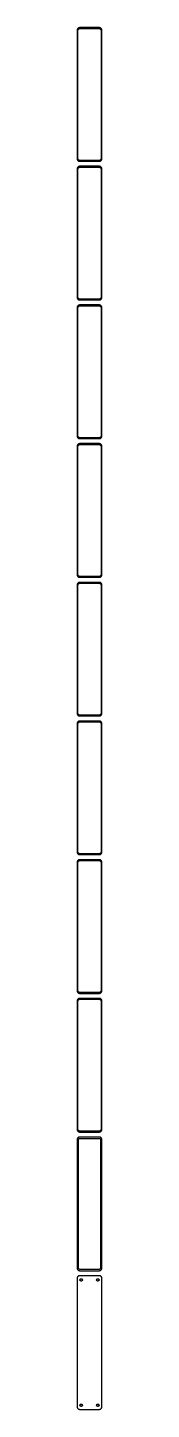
# Model space of a CAD drawing. Header units: metres. Extents: x -22 to 22, y 2370 to 4851.
import ezdxf

# ---------------------------------------------------------------- set-up
doc = ezdxf.new("R2010")
doc.units = ezdxf.units.M

msp = doc.modelspace()

# ---------------------------------------------------------------- linework, layer by layer
for p, q in [((-22.4606, 4846.63), (-22.5, 4846)), ((-22.5, 4846), (-22.5, 4616)), ((-22.3429, 4847.24), (-22.4606, 4846.63)), ((-22.1489, 4847.84), (-22.3429, 4847.24)), ((-21.8815, 4848.41), (-22.1489, 4847.84)), ((-21.5451, 4848.94), (-21.8815, 4848.41)), ((-21.1448, 4849.42), (-21.5451, 4848.94)), ((-20.6871, 4849.85), (-21.1448, 4849.42)), ((-21, 4845.5), (-20.9684, 4846)), ((-21, 4616.5), (-21, 4845.5)), ((-20.9684, 4846), (-20.8743, 4846.49)), ((-20.8743, 4846.49), (-20.7191, 4846.97)), ((-20.7191, 4846.97), (-20.5052, 4847.43)), ((-20.1791, 4850.22), (-20.6871, 4849.85)), ((-20.5052, 4847.43), (-20.2361, 4847.85)), ((-20.2361, 4847.85), (-19.9159, 4848.24)), ((-19.6289, 4850.52), (-20.1791, 4850.22)), ((-19.9159, 4848.24), (-19.5497, 4848.58)), ((-19.0451, 4850.76), (-19.6289, 4850.52)), ((-19.5497, 4848.58), (-19.1433, 4848.88)), ((-19.1433, 4848.88), (-18.7031, 4849.12)), ((-18.4369, 4850.91), (-19.0451, 4850.76)), ((-18.7031, 4849.12), (-18.2361, 4849.3)), ((-17.8139, 4850.99), (-18.4369, 4850.91)), ((-18.2361, 4849.3), (-17.7495, 4849.43)), ((17.8139, 4850.99), (-17.8139, 4850.99)), ((-17.7495, 4849.43), (-17.2512, 4849.49)), ((-17.2512, 4849.49), (17.2512, 4849.49)), ((17.2512, 4849.49), (17.7495, 4849.43)), ((17.7495, 4849.43), (18.2361, 4849.3)), ((18.4369, 4850.91), (17.8139, 4850.99)), ((18.2361, 4849.3), (18.7031, 4849.12)), ((19.0451, 4850.76), (18.4369, 4850.91)), ((18.7031, 4849.12), (19.1433, 4848.88)), ((19.6289, 4850.52), (19.0451, 4850.76)), ((19.1433, 4848.88), (19.5497, 4848.58)), ((19.5497, 4848.58), (19.9159, 4848.24)), ((20.1791, 4850.22), (19.6289, 4850.52)), ((19.9159, 4848.24), (20.2361, 4847.85)), ((20.6871, 4849.85), (20.1791, 4850.22)), ((20.2361, 4847.85), (20.5052, 4847.43)), ((20.5052, 4847.43), (20.7191, 4846.97)), ((21.1448, 4849.42), (20.6871, 4849.85)), ((20.7191, 4846.97), (20.8743, 4846.49)), ((20.8743, 4846.49), (20.9684, 4846)), ((20.9684, 4846), (21, 4845.5)), ((21, 4845.5), (21, 4616.5)), ((21.5451, 4848.94), (21.1448, 4849.42)), ((21.8815, 4848.41), (21.5451, 4848.94)), ((22.1489, 4847.84), (21.8815, 4848.41)), ((22.3429, 4847.24), (22.1489, 4847.84)), ((22.4606, 4846.63), (22.3429, 4847.24)), ((22.5, 4846), (22.4606, 4846.63)), ((22.5, 4616), (22.5, 4846)), ((-22.5, 4616), (-22.4606, 4615.37)), ((-22.4606, 4615.37), (-22.3429, 4614.76)), ((-22.3429, 4614.76), (-22.1489, 4614.16)), ((-20.9684, 4616), (-21, 4616.5)), ((-20.8743, 4615.51), (-20.9684, 4616)), ((-20.7191, 4615.03), (-20.8743, 4615.51)), ((-20.5052, 4614.57), (-20.7191, 4615.03)), ((20.7191, 4615.03), (20.5052, 4614.57)), ((20.8743, 4615.51), (20.7191, 4615.03)), ((20.9684, 4616), (20.8743, 4615.51)), ((21, 4616.5), (20.9684, 4616)), ((22.1489, 4614.16), (22.3429, 4614.76)), ((22.3429, 4614.76), (22.4606, 4615.37)), ((22.4606, 4615.37), (22.5, 4616)), ((-22.4606, 4597.63), (-22.5, 4597)), ((-22.5, 4597), (-22.5, 4367)), ((-22.3429, 4598.24), (-22.4606, 4597.63)), ((-22.1489, 4598.84), (-22.3429, 4598.24)), ((-22.1489, 4614.16), (-21.8815, 4613.59)), ((-21.8815, 4599.41), (-22.1489, 4598.84)), ((-21.8815, 4613.59), (-21.5451, 4613.06)), ((-21.5451, 4599.94), (-21.8815, 4599.41)), ((-21.5451, 4613.06), (-21.1448, 4612.58)), ((-21.1448, 4600.42), (-21.5451, 4599.94)), ((-21.1448, 4612.58), (-20.6871, 4612.15)), ((-20.6871, 4600.85), (-21.1448, 4600.42)), ((-21, 4596.5), (-20.9684, 4597)), ((-21, 4367.5), (-21, 4596.5)), ((-20.9684, 4597), (-20.8743, 4597.49)), ((-20.8743, 4597.49), (-20.7191, 4597.97)), ((-20.7191, 4597.97), (-20.5052, 4598.43)), ((-20.6871, 4612.15), (-20.1791, 4611.78)), ((-20.1791, 4601.22), (-20.6871, 4600.85)), ((-20.2361, 4614.15), (-20.5052, 4614.57)), ((-20.5052, 4598.43), (-20.2361, 4598.85)), ((-19.9159, 4613.76), (-20.2361, 4614.15)), ((-20.2361, 4598.85), (-19.9159, 4599.24)), ((-20.1791, 4611.78), (-19.6289, 4611.48)), ((-19.6289, 4601.52), (-20.1791, 4601.22)), ((-19.5497, 4613.42), (-19.9159, 4613.76)), ((-19.9159, 4599.24), (-19.5497, 4599.58)), ((-19.6289, 4611.48), (-19.0451, 4611.24)), ((-19.0451, 4601.76), (-19.6289, 4601.52)), ((-19.1433, 4613.12), (-19.5497, 4613.42)), ((-19.5497, 4599.58), (-19.1433, 4599.88)), ((-18.7031, 4612.88), (-19.1433, 4613.12)), ((-19.1433, 4599.88), (-18.7031, 4600.12)), ((-19.0451, 4611.24), (-18.4369, 4611.09)), ((-18.4369, 4601.91), (-19.0451, 4601.76)), ((-18.2361, 4612.7), (-18.7031, 4612.88)), ((-18.7031, 4600.12), (-18.2361, 4600.3)), ((-18.4369, 4611.09), (-17.8139, 4611.01)), ((-17.8139, 4601.99), (-18.4369, 4601.91)), ((-17.7495, 4612.57), (-18.2361, 4612.7)), ((-18.2361, 4600.3), (-17.7495, 4600.43)), ((-17.8139, 4611.01), (17.8139, 4611.01)), ((17.8139, 4601.99), (-17.8139, 4601.99)), ((-17.2512, 4612.51), (-17.7495, 4612.57)), ((-17.7495, 4600.43), (-17.2512, 4600.49)), ((17.2512, 4612.51), (-17.2512, 4612.51)), ((-17.2512, 4600.49), (17.2512, 4600.49)), ((17.7495, 4612.57), (17.2512, 4612.51)), ((17.2512, 4600.49), (17.7495, 4600.43)), ((18.2361, 4612.7), (17.7495, 4612.57)), ((17.7495, 4600.43), (18.2361, 4600.3)), ((17.8139, 4611.01), (18.4369, 4611.09)), ((18.4369, 4601.91), (17.8139, 4601.99)), ((18.7031, 4612.88), (18.2361, 4612.7)), ((18.2361, 4600.3), (18.7031, 4600.12)), ((18.4369, 4611.09), (19.0451, 4611.24)), ((19.0451, 4601.76), (18.4369, 4601.91)), ((19.1433, 4613.12), (18.7031, 4612.88)), ((18.7031, 4600.12), (19.1433, 4599.88)), ((19.0451, 4611.24), (19.6289, 4611.48)), ((19.6289, 4601.52), (19.0451, 4601.76)), ((19.5497, 4613.42), (19.1433, 4613.12)), ((19.1433, 4599.88), (19.5497, 4599.58)), ((19.9159, 4613.76), (19.5497, 4613.42)), ((19.5497, 4599.58), (19.9159, 4599.24)), ((19.6289, 4611.48), (20.1791, 4611.78)), ((20.1791, 4601.22), (19.6289, 4601.52)), ((20.2361, 4614.15), (19.9159, 4613.76)), ((19.9159, 4599.24), (20.2361, 4598.85)), ((20.1791, 4611.78), (20.6871, 4612.15)), ((20.6871, 4600.85), (20.1791, 4601.22)), ((20.5052, 4614.57), (20.2361, 4614.15)), ((20.2361, 4598.85), (20.5052, 4598.43)), ((20.5052, 4598.43), (20.7191, 4597.97)), ((20.6871, 4612.15), (21.1448, 4612.58)), ((21.1448, 4600.42), (20.6871, 4600.85)), ((20.7191, 4597.97), (20.8743, 4597.49)), ((20.8743, 4597.49), (20.9684, 4597)), ((20.9684, 4597), (21, 4596.5)), ((21, 4596.5), (21, 4367.5)), ((21.1448, 4612.58), (21.5451, 4613.06)), ((21.5451, 4599.94), (21.1448, 4600.42)), ((21.5451, 4613.06), (21.8815, 4613.59)), ((21.8815, 4599.41), (21.5451, 4599.94)), ((21.8815, 4613.59), (22.1489, 4614.16)), ((22.1489, 4598.84), (21.8815, 4599.41)), ((22.3429, 4598.24), (22.1489, 4598.84)), ((22.4606, 4597.63), (22.3429, 4598.24)), ((22.5, 4597), (22.4606, 4597.63)), ((22.5, 4367), (22.5, 4597)), ((-22.5, 4367), (-22.4606, 4366.37)), ((-20.9684, 4367), (-21, 4367.5)), ((-20.8743, 4366.51), (-20.9684, 4367)), ((20.9684, 4367), (20.8743, 4366.51)), ((21, 4367.5), (20.9684, 4367)), ((22.4606, 4366.37), (22.5, 4367)), ((-22.4606, 4348.63), (-22.5, 4348)), ((-22.5, 4348), (-22.5, 4118)), ((-22.4606, 4366.37), (-22.3429, 4365.76)), ((-22.3429, 4349.24), (-22.4606, 4348.63)), ((-22.3429, 4365.76), (-22.1489, 4365.16)), ((-22.1489, 4349.84), (-22.3429, 4349.24)), ((-22.1489, 4365.16), (-21.8815, 4364.59)), ((-21.8815, 4350.41), (-22.1489, 4349.84)), ((-21.8815, 4364.59), (-21.5451, 4364.06)), ((-21.5451, 4350.94), (-21.8815, 4350.41)), ((-21.5451, 4364.06), (-21.1448, 4363.58)), ((-21.1448, 4351.42), (-21.5451, 4350.94)), ((-21.1448, 4363.58), (-20.6871, 4363.15)), ((-20.6871, 4351.85), (-21.1448, 4351.42)), ((-21, 4347.5), (-20.9684, 4348)), ((-21, 4118.5), (-21, 4347.5)), ((-20.9684, 4348), (-20.8743, 4348.49)), ((-20.7191, 4366.03), (-20.8743, 4366.51)), ((-20.8743, 4348.49), (-20.7191, 4348.97)), ((-20.5052, 4365.57), (-20.7191, 4366.03)), ((-20.7191, 4348.97), (-20.5052, 4349.43)), ((-20.6871, 4363.15), (-20.1791, 4362.78)), ((-20.1791, 4352.22), (-20.6871, 4351.85)), ((-20.2361, 4365.15), (-20.5052, 4365.57)), ((-20.5052, 4349.43), (-20.2361, 4349.85)), ((-19.9159, 4364.76), (-20.2361, 4365.15)), ((-20.2361, 4349.85), (-19.9159, 4350.24)), ((-20.1791, 4362.78), (-19.6289, 4362.48)), ((-19.6289, 4352.52), (-20.1791, 4352.22)), ((-19.5497, 4364.42), (-19.9159, 4364.76)), ((-19.9159, 4350.24), (-19.5497, 4350.58)), ((-19.6289, 4362.48), (-19.0451, 4362.24)), ((-19.0451, 4352.76), (-19.6289, 4352.52)), ((-19.1433, 4364.12), (-19.5497, 4364.42)), ((-19.5497, 4350.58), (-19.1433, 4350.88)), ((-18.7031, 4363.88), (-19.1433, 4364.12)), ((-19.1433, 4350.88), (-18.7031, 4351.12)), ((-19.0451, 4362.24), (-18.4369, 4362.09)), ((-18.4369, 4352.91), (-19.0451, 4352.76)), ((-18.2361, 4363.7), (-18.7031, 4363.88)), ((-18.7031, 4351.12), (-18.2361, 4351.3)), ((-18.4369, 4362.09), (-17.8139, 4362.01)), ((-17.8139, 4352.99), (-18.4369, 4352.91)), ((-17.7495, 4363.57), (-18.2361, 4363.7)), ((-18.2361, 4351.3), (-17.7495, 4351.43)), ((-17.8139, 4362.01), (17.8139, 4362.01)), ((17.8139, 4352.99), (-17.8139, 4352.99)), ((-17.2512, 4363.51), (-17.7495, 4363.57)), ((-17.7495, 4351.43), (-17.2512, 4351.49)), ((17.2512, 4363.51), (-17.2512, 4363.51)), ((-17.2512, 4351.49), (17.2512, 4351.49)), ((17.7495, 4363.57), (17.2512, 4363.51)), ((17.2512, 4351.49), (17.7495, 4351.43)), ((18.2361, 4363.7), (17.7495, 4363.57)), ((17.7495, 4351.43), (18.2361, 4351.3)), ((17.8139, 4362.01), (18.4369, 4362.09)), ((18.4369, 4352.91), (17.8139, 4352.99)), ((18.7031, 4363.88), (18.2361, 4363.7)), ((18.2361, 4351.3), (18.7031, 4351.12)), ((18.4369, 4362.09), (19.0451, 4362.24)), ((19.0451, 4352.76), (18.4369, 4352.91)), ((19.1433, 4364.12), (18.7031, 4363.88)), ((18.7031, 4351.12), (19.1433, 4350.88)), ((19.0451, 4362.24), (19.6289, 4362.48)), ((19.6289, 4352.52), (19.0451, 4352.76)), ((19.5497, 4364.42), (19.1433, 4364.12)), ((19.1433, 4350.88), (19.5497, 4350.58)), ((19.9159, 4364.76), (19.5497, 4364.42)), ((19.5497, 4350.58), (19.9159, 4350.24)), ((19.6289, 4362.48), (20.1791, 4362.78)), ((20.1791, 4352.22), (19.6289, 4352.52)), ((20.2361, 4365.15), (19.9159, 4364.76)), ((19.9159, 4350.24), (20.2361, 4349.85)), ((20.1791, 4362.78), (20.6871, 4363.15)), ((20.6871, 4351.85), (20.1791, 4352.22)), ((20.5052, 4365.57), (20.2361, 4365.15)), ((20.2361, 4349.85), (20.5052, 4349.43)), ((20.7191, 4366.03), (20.5052, 4365.57)), ((20.5052, 4349.43), (20.7191, 4348.97)), ((20.6871, 4363.15), (21.1448, 4363.58)), ((21.1448, 4351.42), (20.6871, 4351.85)), ((20.8743, 4366.51), (20.7191, 4366.03)), ((20.7191, 4348.97), (20.8743, 4348.49)), ((20.8743, 4348.49), (20.9684, 4348)), ((20.9684, 4348), (21, 4347.5)), ((21, 4347.5), (21, 4118.5)), ((21.1448, 4363.58), (21.5451, 4364.06)), ((21.5451, 4350.94), (21.1448, 4351.42)), ((21.5451, 4364.06), (21.8815, 4364.59)), ((21.8815, 4350.41), (21.5451, 4350.94)), ((21.8815, 4364.59), (22.1489, 4365.16)), ((22.1489, 4349.84), (21.8815, 4350.41)), ((22.1489, 4365.16), (22.3429, 4365.76)), ((22.3429, 4349.24), (22.1489, 4349.84)), ((22.3429, 4365.76), (22.4606, 4366.37)), ((22.4606, 4348.63), (22.3429, 4349.24)), ((22.5, 4348), (22.4606, 4348.63)), ((22.5, 4118), (22.5, 4348)), ((-20.9684, 4118), (-21, 4118.5)), ((21, 4118.5), (20.9684, 4118)), ((-22.5, 4118), (-22.4606, 4117.37)), ((-22.4606, 4099.63), (-22.5, 4099)), ((-22.5, 4099), (-22.5, 3869)), ((-22.4606, 4117.37), (-22.3429, 4116.76)), ((-22.3429, 4100.24), (-22.4606, 4099.63)), ((-22.3429, 4116.76), (-22.1489, 4116.16)), ((-22.1489, 4100.84), (-22.3429, 4100.24)), ((-22.1489, 4116.16), (-21.8815, 4115.59)), ((-21.8815, 4101.41), (-22.1489, 4100.84)), ((-21.8815, 4115.59), (-21.5451, 4115.06)), ((-21.5451, 4101.94), (-21.8815, 4101.41)), ((-21.5451, 4115.06), (-21.1448, 4114.58)), ((-21.1448, 4102.42), (-21.5451, 4101.94)), ((-21.1448, 4114.58), (-20.6871, 4114.15)), ((-20.6871, 4102.85), (-21.1448, 4102.42)), ((-21, 4098.5), (-20.9684, 4099)), ((-21, 3869.5), (-21, 4098.5)), ((-20.8743, 4117.51), (-20.9684, 4118)), ((-20.9684, 4099), (-20.8743, 4099.49)), ((-20.7191, 4117.03), (-20.8743, 4117.51)), ((-20.8743, 4099.49), (-20.7191, 4099.97)), ((-20.5052, 4116.57), (-20.7191, 4117.03)), ((-20.7191, 4099.97), (-20.5052, 4100.43)), ((-20.6871, 4114.15), (-20.1791, 4113.78)), ((-20.1791, 4103.22), (-20.6871, 4102.85)), ((-20.2361, 4116.15), (-20.5052, 4116.57)), ((-20.5052, 4100.43), (-20.2361, 4100.85)), ((-19.9159, 4115.76), (-20.2361, 4116.15)), ((-20.2361, 4100.85), (-19.9159, 4101.24)), ((-20.1791, 4113.78), (-19.6289, 4113.48)), ((-19.6289, 4103.52), (-20.1791, 4103.22)), ((-19.5497, 4115.42), (-19.9159, 4115.76)), ((-19.9159, 4101.24), (-19.5497, 4101.58)), ((-19.6289, 4113.48), (-19.0451, 4113.24)), ((-19.0451, 4103.76), (-19.6289, 4103.52)), ((-19.1433, 4115.12), (-19.5497, 4115.42)), ((-19.5497, 4101.58), (-19.1433, 4101.88)), ((-18.7031, 4114.88), (-19.1433, 4115.12)), ((-19.1433, 4101.88), (-18.7031, 4102.12)), ((-19.0451, 4113.24), (-18.4369, 4113.09)), ((-18.4369, 4103.91), (-19.0451, 4103.76)), ((-18.2361, 4114.7), (-18.7031, 4114.88)), ((-18.7031, 4102.12), (-18.2361, 4102.3)), ((-18.4369, 4113.09), (-17.8139, 4113.01)), ((-17.8139, 4103.99), (-18.4369, 4103.91)), ((-17.7495, 4114.57), (-18.2361, 4114.7)), ((-18.2361, 4102.3), (-17.7495, 4102.43)), ((-17.8139, 4113.01), (17.8139, 4113.01)), ((17.8139, 4103.99), (-17.8139, 4103.99)), ((-17.2512, 4114.51), (-17.7495, 4114.57)), ((-17.7495, 4102.43), (-17.2512, 4102.49)), ((17.2512, 4114.51), (-17.2512, 4114.51)), ((-17.2512, 4102.49), (17.2512, 4102.49)), ((17.7495, 4114.57), (17.2512, 4114.51)), ((17.2512, 4102.49), (17.7495, 4102.43)), ((18.2361, 4114.7), (17.7495, 4114.57)), ((17.7495, 4102.43), (18.2361, 4102.3)), ((17.8139, 4113.01), (18.4369, 4113.09)), ((18.4369, 4103.91), (17.8139, 4103.99)), ((18.7031, 4114.88), (18.2361, 4114.7)), ((18.2361, 4102.3), (18.7031, 4102.12)), ((18.4369, 4113.09), (19.0451, 4113.24)), ((19.0451, 4103.76), (18.4369, 4103.91)), ((19.1433, 4115.12), (18.7031, 4114.88)), ((18.7031, 4102.12), (19.1433, 4101.88)), ((19.0451, 4113.24), (19.6289, 4113.48)), ((19.6289, 4103.52), (19.0451, 4103.76)), ((19.5497, 4115.42), (19.1433, 4115.12)), ((19.1433, 4101.88), (19.5497, 4101.58)), ((19.9159, 4115.76), (19.5497, 4115.42)), ((19.5497, 4101.58), (19.9159, 4101.24)), ((19.6289, 4113.48), (20.1791, 4113.78)), ((20.1791, 4103.22), (19.6289, 4103.52)), ((20.2361, 4116.15), (19.9159, 4115.76)), ((19.9159, 4101.24), (20.2361, 4100.85)), ((20.1791, 4113.78), (20.6871, 4114.15)), ((20.6871, 4102.85), (20.1791, 4103.22)), ((20.5052, 4116.57), (20.2361, 4116.15)), ((20.2361, 4100.85), (20.5052, 4100.43)), ((20.7191, 4117.03), (20.5052, 4116.57)), ((20.5052, 4100.43), (20.7191, 4099.97)), ((20.6871, 4114.15), (21.1448, 4114.58)), ((21.1448, 4102.42), (20.6871, 4102.85)), ((20.8743, 4117.51), (20.7191, 4117.03)), ((20.7191, 4099.97), (20.8743, 4099.49)), ((20.9684, 4118), (20.8743, 4117.51)), ((20.8743, 4099.49), (20.9684, 4099)), ((20.9684, 4099), (21, 4098.5)), ((21, 4098.5), (21, 3869.5)), ((21.1448, 4114.58), (21.5451, 4115.06)), ((21.5451, 4101.94), (21.1448, 4102.42)), ((21.5451, 4115.06), (21.8815, 4115.59)), ((21.8815, 4101.41), (21.5451, 4101.94)), ((21.8815, 4115.59), (22.1489, 4116.16)), ((22.1489, 4100.84), (21.8815, 4101.41)), ((22.1489, 4116.16), (22.3429, 4116.76)), ((22.3429, 4100.24), (22.1489, 4100.84)), ((22.3429, 4116.76), (22.4606, 4117.37)), ((22.4606, 4099.63), (22.3429, 4100.24)), ((22.4606, 4117.37), (22.5, 4118)), ((22.5, 4099), (22.4606, 4099.63)), ((22.5, 3869), (22.5, 4099)), ((-22.5, 3869), (-22.4606, 3868.37)), ((-22.4606, 3850.63), (-22.5, 3850)), ((-22.5, 3850), (-22.5, 3620)), ((-22.4606, 3868.37), (-22.3429, 3867.76)), ((-22.3429, 3851.24), (-22.4606, 3850.63)), ((-22.3429, 3867.76), (-22.1489, 3867.16)), ((-22.1489, 3851.84), (-22.3429, 3851.24)), ((-22.1489, 3867.16), (-21.8815, 3866.59)), ((-21.8815, 3852.41), (-22.1489, 3851.84)), ((-21.8815, 3866.59), (-21.5451, 3866.06)), ((-21.5451, 3852.94), (-21.8815, 3852.41)), ((-21.5451, 3866.06), (-21.1448, 3865.58)), ((-21.1448, 3853.42), (-21.5451, 3852.94)), ((-21.1448, 3865.58), (-20.6871, 3865.15)), ((-20.6871, 3853.85), (-21.1448, 3853.42)), ((-20.9684, 3869), (-21, 3869.5)), ((-21, 3849.5), (-20.9684, 3850)), ((-21, 3620.5), (-21, 3849.5)), ((-20.8743, 3868.51), (-20.9684, 3869)), ((-20.9684, 3850), (-20.8743, 3850.49)), ((-20.7191, 3868.03), (-20.8743, 3868.51)), ((-20.8743, 3850.49), (-20.7191, 3850.97)), ((-20.5052, 3867.57), (-20.7191, 3868.03)), ((-20.7191, 3850.97), (-20.5052, 3851.43)), ((-20.6871, 3865.15), (-20.1791, 3864.78)), ((-20.1791, 3854.22), (-20.6871, 3853.85)), ((-20.2361, 3867.15), (-20.5052, 3867.57)), ((-20.5052, 3851.43), (-20.2361, 3851.85)), ((-19.9159, 3866.76), (-20.2361, 3867.15)), ((-20.2361, 3851.85), (-19.9159, 3852.24)), ((-20.1791, 3864.78), (-19.6289, 3864.48)), ((-19.6289, 3854.52), (-20.1791, 3854.22)), ((-19.5497, 3866.42), (-19.9159, 3866.76)), ((-19.9159, 3852.24), (-19.5497, 3852.58)), ((-19.6289, 3864.48), (-19.0451, 3864.24)), ((-19.0451, 3854.76), (-19.6289, 3854.52)), ((-19.1433, 3866.12), (-19.5497, 3866.42)), ((-19.5497, 3852.58), (-19.1433, 3852.88)), ((-18.7031, 3865.88), (-19.1433, 3866.12)), ((-19.1433, 3852.88), (-18.7031, 3853.12)), ((-19.0451, 3864.24), (-18.4369, 3864.09)), ((-18.4369, 3854.91), (-19.0451, 3854.76)), ((-18.2361, 3865.7), (-18.7031, 3865.88)), ((-18.7031, 3853.12), (-18.2361, 3853.3)), ((-18.4369, 3864.09), (-17.8139, 3864.01)), ((-17.8139, 3854.99), (-18.4369, 3854.91)), ((-17.7495, 3865.57), (-18.2361, 3865.7)), ((-18.2361, 3853.3), (-17.7495, 3853.43)), ((-17.8139, 3864.01), (17.8139, 3864.01)), ((17.8139, 3854.99), (-17.8139, 3854.99)), ((-17.2512, 3865.51), (-17.7495, 3865.57)), ((-17.7495, 3853.43), (-17.2512, 3853.49)), ((17.2512, 3865.51), (-17.2512, 3865.51)), ((-17.2512, 3853.49), (17.2512, 3853.49)), ((17.7495, 3865.57), (17.2512, 3865.51)), ((17.2512, 3853.49), (17.7495, 3853.43)), ((18.2361, 3865.7), (17.7495, 3865.57)), ((17.7495, 3853.43), (18.2361, 3853.3)), ((17.8139, 3864.01), (18.4369, 3864.09)), ((18.4369, 3854.91), (17.8139, 3854.99)), ((18.7031, 3865.88), (18.2361, 3865.7)), ((18.2361, 3853.3), (18.7031, 3853.12)), ((18.4369, 3864.09), (19.0451, 3864.24)), ((19.0451, 3854.76), (18.4369, 3854.91)), ((19.1433, 3866.12), (18.7031, 3865.88)), ((18.7031, 3853.12), (19.1433, 3852.88)), ((19.0451, 3864.24), (19.6289, 3864.48)), ((19.6289, 3854.52), (19.0451, 3854.76)), ((19.5497, 3866.42), (19.1433, 3866.12)), ((19.1433, 3852.88), (19.5497, 3852.58)), ((19.9159, 3866.76), (19.5497, 3866.42)), ((19.5497, 3852.58), (19.9159, 3852.24)), ((19.6289, 3864.48), (20.1791, 3864.78)), ((20.1791, 3854.22), (19.6289, 3854.52)), ((20.2361, 3867.15), (19.9159, 3866.76)), ((19.9159, 3852.24), (20.2361, 3851.85)), ((20.1791, 3864.78), (20.6871, 3865.15)), ((20.6871, 3853.85), (20.1791, 3854.22)), ((20.5052, 3867.57), (20.2361, 3867.15)), ((20.2361, 3851.85), (20.5052, 3851.43)), ((20.7191, 3868.03), (20.5052, 3867.57)), ((20.5052, 3851.43), (20.7191, 3850.97)), ((20.6871, 3865.15), (21.1448, 3865.58)), ((21.1448, 3853.42), (20.6871, 3853.85)), ((20.8743, 3868.51), (20.7191, 3868.03)), ((20.7191, 3850.97), (20.8743, 3850.49)), ((20.9684, 3869), (20.8743, 3868.51)), ((20.8743, 3850.49), (20.9684, 3850)), ((21, 3869.5), (20.9684, 3869)), ((20.9684, 3850), (21, 3849.5)), ((21, 3849.5), (21, 3620.5)), ((21.1448, 3865.58), (21.5451, 3866.06)), ((21.5451, 3852.94), (21.1448, 3853.42)), ((21.5451, 3866.06), (21.8815, 3866.59)), ((21.8815, 3852.41), (21.5451, 3852.94)), ((21.8815, 3866.59), (22.1489, 3867.16)), ((22.1489, 3851.84), (21.8815, 3852.41)), ((22.1489, 3867.16), (22.3429, 3867.76)), ((22.3429, 3851.24), (22.1489, 3851.84)), ((22.3429, 3867.76), (22.4606, 3868.37)), ((22.4606, 3850.63), (22.3429, 3851.24)), ((22.4606, 3868.37), (22.5, 3869)), ((22.5, 3850), (22.4606, 3850.63)), ((22.5, 3620), (22.5, 3850)), ((-22.5, 3620), (-22.4606, 3619.37)), ((-22.4606, 3601.63), (-22.5, 3601)), ((-22.5, 3601), (-22.5, 3371)), ((-22.4606, 3619.37), (-22.3429, 3618.76)), ((-22.3429, 3602.24), (-22.4606, 3601.63)), ((-22.3429, 3618.76), (-22.1489, 3618.16)), ((-22.1489, 3602.84), (-22.3429, 3602.24)), ((-22.1489, 3618.16), (-21.8815, 3617.59)), ((-21.8815, 3603.41), (-22.1489, 3602.84)), ((-21.8815, 3617.59), (-21.5451, 3617.06)), ((-21.5451, 3603.94), (-21.8815, 3603.41)), ((-21.5451, 3617.06), (-21.1448, 3616.58)), ((-21.1448, 3604.42), (-21.5451, 3603.94)), ((-21.1448, 3616.58), (-20.6871, 3616.15)), ((-20.6871, 3604.85), (-21.1448, 3604.42)), ((-20.9684, 3620), (-21, 3620.5)), ((-21, 3600.5), (-20.9684, 3601)), ((-21, 3371.5), (-21, 3600.5)), ((-20.8743, 3619.51), (-20.9684, 3620)), ((-20.9684, 3601), (-20.8743, 3601.49)), ((-20.7191, 3619.03), (-20.8743, 3619.51)), ((-20.8743, 3601.49), (-20.7191, 3601.97)), ((-20.5052, 3618.57), (-20.7191, 3619.03)), ((-20.7191, 3601.97), (-20.5052, 3602.43)), ((-20.6871, 3616.15), (-20.1791, 3615.78)), ((-20.1791, 3605.22), (-20.6871, 3604.85)), ((-20.2361, 3618.15), (-20.5052, 3618.57)), ((-20.5052, 3602.43), (-20.2361, 3602.85)), ((-19.9159, 3617.76), (-20.2361, 3618.15)), ((-20.2361, 3602.85), (-19.9159, 3603.24)), ((-20.1791, 3615.78), (-19.6289, 3615.48)), ((-19.6289, 3605.52), (-20.1791, 3605.22)), ((-19.5497, 3617.42), (-19.9159, 3617.76)), ((-19.9159, 3603.24), (-19.5497, 3603.58)), ((-19.6289, 3615.48), (-19.0451, 3615.24)), ((-19.0451, 3605.76), (-19.6289, 3605.52)), ((-19.1433, 3617.12), (-19.5497, 3617.42)), ((-19.5497, 3603.58), (-19.1433, 3603.88)), ((-18.7031, 3616.88), (-19.1433, 3617.12)), ((-19.1433, 3603.88), (-18.7031, 3604.12)), ((-19.0451, 3615.24), (-18.4369, 3615.09)), ((-18.4369, 3605.91), (-19.0451, 3605.76)), ((-18.2361, 3616.7), (-18.7031, 3616.88)), ((-18.7031, 3604.12), (-18.2361, 3604.3)), ((-18.4369, 3615.09), (-17.8139, 3615.01)), ((-17.8139, 3605.99), (-18.4369, 3605.91)), ((-17.7495, 3616.57), (-18.2361, 3616.7)), ((-18.2361, 3604.3), (-17.7495, 3604.43)), ((-17.8139, 3615.01), (17.8139, 3615.01)), ((17.8139, 3605.99), (-17.8139, 3605.99)), ((-17.2512, 3616.51), (-17.7495, 3616.57)), ((-17.7495, 3604.43), (-17.2512, 3604.49)), ((17.2512, 3616.51), (-17.2512, 3616.51)), ((-17.2512, 3604.49), (17.2512, 3604.49)), ((17.7495, 3616.57), (17.2512, 3616.51)), ((17.2512, 3604.49), (17.7495, 3604.43)), ((18.2361, 3616.7), (17.7495, 3616.57)), ((17.7495, 3604.43), (18.2361, 3604.3)), ((17.8139, 3615.01), (18.4369, 3615.09)), ((18.4369, 3605.91), (17.8139, 3605.99)), ((18.7031, 3616.88), (18.2361, 3616.7)), ((18.2361, 3604.3), (18.7031, 3604.12)), ((18.4369, 3615.09), (19.0451, 3615.24)), ((19.0451, 3605.76), (18.4369, 3605.91)), ((19.1433, 3617.12), (18.7031, 3616.88)), ((18.7031, 3604.12), (19.1433, 3603.88)), ((19.0451, 3615.24), (19.6289, 3615.48)), ((19.6289, 3605.52), (19.0451, 3605.76)), ((19.5497, 3617.42), (19.1433, 3617.12)), ((19.1433, 3603.88), (19.5497, 3603.58)), ((19.9159, 3617.76), (19.5497, 3617.42)), ((19.5497, 3603.58), (19.9159, 3603.24)), ((19.6289, 3615.48), (20.1791, 3615.78)), ((20.1791, 3605.22), (19.6289, 3605.52)), ((20.2361, 3618.15), (19.9159, 3617.76)), ((19.9159, 3603.24), (20.2361, 3602.85)), ((20.1791, 3615.78), (20.6871, 3616.15)), ((20.6871, 3604.85), (20.1791, 3605.22)), ((20.5052, 3618.57), (20.2361, 3618.15)), ((20.2361, 3602.85), (20.5052, 3602.43)), ((20.7191, 3619.03), (20.5052, 3618.57)), ((20.5052, 3602.43), (20.7191, 3601.97)), ((20.6871, 3616.15), (21.1448, 3616.58)), ((21.1448, 3604.42), (20.6871, 3604.85)), ((20.8743, 3619.51), (20.7191, 3619.03)), ((20.7191, 3601.97), (20.8743, 3601.49)), ((20.9684, 3620), (20.8743, 3619.51)), ((20.8743, 3601.49), (20.9684, 3601)), ((21, 3620.5), (20.9684, 3620)), ((20.9684, 3601), (21, 3600.5)), ((21, 3600.5), (21, 3371.5)), ((21.1448, 3616.58), (21.5451, 3617.06)), ((21.5451, 3603.94), (21.1448, 3604.42)), ((21.5451, 3617.06), (21.8815, 3617.59)), ((21.8815, 3603.41), (21.5451, 3603.94)), ((21.8815, 3617.59), (22.1489, 3618.16)), ((22.1489, 3602.84), (21.8815, 3603.41)), ((22.1489, 3618.16), (22.3429, 3618.76)), ((22.3429, 3602.24), (22.1489, 3602.84)), ((22.3429, 3618.76), (22.4606, 3619.37)), ((22.4606, 3601.63), (22.3429, 3602.24)), ((22.4606, 3619.37), (22.5, 3620)), ((22.5, 3601), (22.4606, 3601.63)), ((22.5, 3371), (22.5, 3601)), ((-22.5, 3371), (-22.4606, 3370.37)), ((-22.4606, 3352.63), (-22.5, 3352)), ((-22.5, 3352), (-22.5, 3122)), ((-22.4606, 3370.37), (-22.3429, 3369.76)), ((-22.3429, 3353.24), (-22.4606, 3352.63)), ((-22.3429, 3369.76), (-22.1489, 3369.16)), ((-22.1489, 3353.84), (-22.3429, 3353.24)), ((-22.1489, 3369.16), (-21.8815, 3368.59)), ((-21.8815, 3354.41), (-22.1489, 3353.84)), ((-21.8815, 3368.59), (-21.5451, 3368.06)), ((-21.5451, 3354.94), (-21.8815, 3354.41)), ((-21.5451, 3368.06), (-21.1448, 3367.58)), ((-21.1448, 3355.42), (-21.5451, 3354.94)), ((-21.1448, 3367.58), (-20.6871, 3367.15)), ((-20.6871, 3355.85), (-21.1448, 3355.42)), ((-20.9684, 3371), (-21, 3371.5)), ((-21, 3351.5), (-20.9684, 3352)), ((-21, 3122.5), (-21, 3351.5)), ((-20.8743, 3370.51), (-20.9684, 3371)), ((-20.9684, 3352), (-20.8743, 3352.49)), ((-20.7191, 3370.03), (-20.8743, 3370.51)), ((-20.8743, 3352.49), (-20.7191, 3352.97)), ((-20.5052, 3369.57), (-20.7191, 3370.03)), ((-20.7191, 3352.97), (-20.5052, 3353.43)), ((-20.6871, 3367.15), (-20.1791, 3366.78)), ((-20.1791, 3356.22), (-20.6871, 3355.85)), ((-20.2361, 3369.15), (-20.5052, 3369.57)), ((-20.5052, 3353.43), (-20.2361, 3353.85)), ((-19.9159, 3368.76), (-20.2361, 3369.15)), ((-20.2361, 3353.85), (-19.9159, 3354.24)), ((-20.1791, 3366.78), (-19.6289, 3366.48)), ((-19.6289, 3356.52), (-20.1791, 3356.22)), ((-19.5497, 3368.42), (-19.9159, 3368.76)), ((-19.9159, 3354.24), (-19.5497, 3354.58)), ((-19.6289, 3366.48), (-19.0451, 3366.24)), ((-19.0451, 3356.76), (-19.6289, 3356.52)), ((-19.1433, 3368.12), (-19.5497, 3368.42)), ((-19.5497, 3354.58), (-19.1433, 3354.88)), ((-18.7031, 3367.88), (-19.1433, 3368.12)), ((-19.1433, 3354.88), (-18.7031, 3355.12)), ((-19.0451, 3366.24), (-18.4369, 3366.09)), ((-18.4369, 3356.91), (-19.0451, 3356.76)), ((-18.2361, 3367.7), (-18.7031, 3367.88)), ((-18.7031, 3355.12), (-18.2361, 3355.3)), ((-18.4369, 3366.09), (-17.8139, 3366.01)), ((-17.8139, 3356.99), (-18.4369, 3356.91)), ((-17.7495, 3367.57), (-18.2361, 3367.7)), ((-18.2361, 3355.3), (-17.7495, 3355.43)), ((-17.8139, 3366.01), (17.8139, 3366.01)), ((17.8139, 3356.99), (-17.8139, 3356.99)), ((-17.2512, 3367.51), (-17.7495, 3367.57)), ((-17.7495, 3355.43), (-17.2512, 3355.49)), ((17.2512, 3367.51), (-17.2512, 3367.51)), ((-17.2512, 3355.49), (17.2512, 3355.49)), ((17.7495, 3367.57), (17.2512, 3367.51)), ((17.2512, 3355.49), (17.7495, 3355.43)), ((18.2361, 3367.7), (17.7495, 3367.57)), ((17.7495, 3355.43), (18.2361, 3355.3)), ((17.8139, 3366.01), (18.4369, 3366.09)), ((18.4369, 3356.91), (17.8139, 3356.99)), ((18.7031, 3367.88), (18.2361, 3367.7)), ((18.2361, 3355.3), (18.7031, 3355.12)), ((18.4369, 3366.09), (19.0451, 3366.24)), ((19.0451, 3356.76), (18.4369, 3356.91)), ((19.1433, 3368.12), (18.7031, 3367.88)), ((18.7031, 3355.12), (19.1433, 3354.88)), ((19.0451, 3366.24), (19.6289, 3366.48)), ((19.6289, 3356.52), (19.0451, 3356.76)), ((19.5497, 3368.42), (19.1433, 3368.12)), ((19.1433, 3354.88), (19.5497, 3354.58)), ((19.9159, 3368.76), (19.5497, 3368.42)), ((19.5497, 3354.58), (19.9159, 3354.24)), ((19.6289, 3366.48), (20.1791, 3366.78)), ((20.1791, 3356.22), (19.6289, 3356.52)), ((20.2361, 3369.15), (19.9159, 3368.76)), ((19.9159, 3354.24), (20.2361, 3353.85)), ((20.1791, 3366.78), (20.6871, 3367.15)), ((20.6871, 3355.85), (20.1791, 3356.22)), ((20.5052, 3369.57), (20.2361, 3369.15)), ((20.2361, 3353.85), (20.5052, 3353.43)), ((20.7191, 3370.03), (20.5052, 3369.57)), ((20.5052, 3353.43), (20.7191, 3352.97)), ((20.6871, 3367.15), (21.1448, 3367.58)), ((21.1448, 3355.42), (20.6871, 3355.85)), ((20.8743, 3370.51), (20.7191, 3370.03)), ((20.7191, 3352.97), (20.8743, 3352.49)), ((20.9684, 3371), (20.8743, 3370.51)), ((20.8743, 3352.49), (20.9684, 3352)), ((21, 3371.5), (20.9684, 3371)), ((20.9684, 3352), (21, 3351.5)), ((21, 3351.5), (21, 3122.5)), ((21.1448, 3367.58), (21.5451, 3368.06)), ((21.5451, 3354.94), (21.1448, 3355.42)), ((21.5451, 3368.06), (21.8815, 3368.59)), ((21.8815, 3354.41), (21.5451, 3354.94)), ((21.8815, 3368.59), (22.1489, 3369.16)), ((22.1489, 3353.84), (21.8815, 3354.41)), ((22.1489, 3369.16), (22.3429, 3369.76)), ((22.3429, 3353.24), (22.1489, 3353.84)), ((22.3429, 3369.76), (22.4606, 3370.37)), ((22.4606, 3352.63), (22.3429, 3353.24)), ((22.4606, 3370.37), (22.5, 3371)), ((22.5, 3352), (22.4606, 3352.63)), ((22.5, 3122), (22.5, 3352)), ((-22.5, 3122), (-22.4606, 3121.37)), ((-22.4606, 3103.63), (-22.5, 3103)), ((-22.5, 3103), (-22.5, 2873)), ((-22.4606, 3121.37), (-22.3429, 3120.76)), ((-22.3429, 3104.24), (-22.4606, 3103.63)), ((-22.3429, 3120.76), (-22.1489, 3120.16)), ((-22.1489, 3104.84), (-22.3429, 3104.24)), ((-22.1489, 3120.16), (-21.8815, 3119.59)), ((-21.8815, 3105.41), (-22.1489, 3104.84)), ((-21.8815, 3119.59), (-21.5451, 3119.06)), ((-21.5451, 3105.94), (-21.8815, 3105.41)), ((-21.5451, 3119.06), (-21.1448, 3118.58)), ((-21.1448, 3106.42), (-21.5451, 3105.94)), ((-21.1448, 3118.58), (-20.6871, 3118.15)), ((-20.6871, 3106.85), (-21.1448, 3106.42)), ((-20.9684, 3122), (-21, 3122.5)), ((-21, 3102.5), (-20.9684, 3103)), ((-21, 2873.5), (-21, 3102.5)), ((-20.8743, 3121.51), (-20.9684, 3122)), ((-20.9684, 3103), (-20.8743, 3103.49)), ((-20.7191, 3121.03), (-20.8743, 3121.51)), ((-20.8743, 3103.49), (-20.7191, 3103.97)), ((-20.5052, 3120.57), (-20.7191, 3121.03)), ((-20.7191, 3103.97), (-20.5052, 3104.43)), ((-20.6871, 3118.15), (-20.1791, 3117.78)), ((-20.1791, 3107.22), (-20.6871, 3106.85)), ((-20.2361, 3120.15), (-20.5052, 3120.57)), ((-20.5052, 3104.43), (-20.2361, 3104.85)), ((-19.9159, 3119.76), (-20.2361, 3120.15)), ((-20.2361, 3104.85), (-19.9159, 3105.24)), ((-20.1791, 3117.78), (-19.6289, 3117.48)), ((-19.6289, 3107.52), (-20.1791, 3107.22)), ((-19.5497, 3119.42), (-19.9159, 3119.76)), ((-19.9159, 3105.24), (-19.5497, 3105.58)), ((-19.6289, 3117.48), (-19.0451, 3117.24)), ((-19.0451, 3107.76), (-19.6289, 3107.52)), ((-19.1433, 3119.12), (-19.5497, 3119.42)), ((-19.5497, 3105.58), (-19.1433, 3105.88)), ((-18.7031, 3118.88), (-19.1433, 3119.12)), ((-19.1433, 3105.88), (-18.7031, 3106.12)), ((-19.0451, 3117.24), (-18.4369, 3117.09)), ((-18.4369, 3107.91), (-19.0451, 3107.76)), ((-18.2361, 3118.7), (-18.7031, 3118.88)), ((-18.7031, 3106.12), (-18.2361, 3106.3)), ((-18.4369, 3117.09), (-17.8139, 3117.01)), ((-17.8139, 3107.99), (-18.4369, 3107.91)), ((-17.7495, 3118.57), (-18.2361, 3118.7)), ((-18.2361, 3106.3), (-17.7495, 3106.43)), ((-17.8139, 3117.01), (17.8139, 3117.01)), ((17.8139, 3107.99), (-17.8139, 3107.99)), ((-17.2512, 3118.51), (-17.7495, 3118.57)), ((-17.7495, 3106.43), (-17.2512, 3106.49)), ((17.2512, 3118.51), (-17.2512, 3118.51)), ((-17.2512, 3106.49), (17.2512, 3106.49)), ((17.7495, 3118.57), (17.2512, 3118.51)), ((17.2512, 3106.49), (17.7495, 3106.43)), ((18.2361, 3118.7), (17.7495, 3118.57)), ((17.7495, 3106.43), (18.2361, 3106.3)), ((17.8139, 3117.01), (18.4369, 3117.09)), ((18.4369, 3107.91), (17.8139, 3107.99)), ((18.7031, 3118.88), (18.2361, 3118.7)), ((18.2361, 3106.3), (18.7031, 3106.12)), ((18.4369, 3117.09), (19.0451, 3117.24)), ((19.0451, 3107.76), (18.4369, 3107.91)), ((19.1433, 3119.12), (18.7031, 3118.88)), ((18.7031, 3106.12), (19.1433, 3105.88)), ((19.0451, 3117.24), (19.6289, 3117.48)), ((19.6289, 3107.52), (19.0451, 3107.76)), ((19.5497, 3119.42), (19.1433, 3119.12)), ((19.1433, 3105.88), (19.5497, 3105.58)), ((19.9159, 3119.76), (19.5497, 3119.42)), ((19.5497, 3105.58), (19.9159, 3105.24)), ((19.6289, 3117.48), (20.1791, 3117.78)), ((20.1791, 3107.22), (19.6289, 3107.52)), ((20.2361, 3120.15), (19.9159, 3119.76)), ((19.9159, 3105.24), (20.2361, 3104.85)), ((20.1791, 3117.78), (20.6871, 3118.15)), ((20.6871, 3106.85), (20.1791, 3107.22)), ((20.5052, 3120.57), (20.2361, 3120.15)), ((20.2361, 3104.85), (20.5052, 3104.43)), ((20.7191, 3121.03), (20.5052, 3120.57)), ((20.5052, 3104.43), (20.7191, 3103.97)), ((20.6871, 3118.15), (21.1448, 3118.58)), ((21.1448, 3106.42), (20.6871, 3106.85)), ((20.8743, 3121.51), (20.7191, 3121.03)), ((20.7191, 3103.97), (20.8743, 3103.49)), ((20.9684, 3122), (20.8743, 3121.51)), ((20.8743, 3103.49), (20.9684, 3103)), ((21, 3122.5), (20.9684, 3122)), ((20.9684, 3103), (21, 3102.5)), ((21, 3102.5), (21, 2873.5)), ((21.1448, 3118.58), (21.5451, 3119.06)), ((21.5451, 3105.94), (21.1448, 3106.42)), ((21.5451, 3119.06), (21.8815, 3119.59)), ((21.8815, 3105.41), (21.5451, 3105.94)), ((21.8815, 3119.59), (22.1489, 3120.16)), ((22.1489, 3104.84), (21.8815, 3105.41)), ((22.1489, 3120.16), (22.3429, 3120.76)), ((22.3429, 3104.24), (22.1489, 3104.84)), ((22.3429, 3120.76), (22.4606, 3121.37)), ((22.4606, 3103.63), (22.3429, 3104.24)), ((22.4606, 3121.37), (22.5, 3122)), ((22.5, 3103), (22.4606, 3103.63)), ((22.5, 2873), (22.5, 3103)), ((-22.5, 2873), (-22.4606, 2872.37)), ((-22.4606, 2854.63), (-22.5, 2854)), ((-22.5, 2854), (-22.5, 2624)), ((-22.4606, 2872.37), (-22.3429, 2871.76)), ((-22.3429, 2855.24), (-22.4606, 2854.63)), ((-22.3429, 2871.76), (-22.1489, 2871.16)), ((-22.1489, 2855.84), (-22.3429, 2855.24)), ((-22.1489, 2871.16), (-21.8815, 2870.59)), ((-21.8815, 2856.41), (-22.1489, 2855.84)), ((-21.8815, 2870.59), (-21.5451, 2870.06)), ((-21.5451, 2856.94), (-21.8815, 2856.41)), ((-21.5451, 2870.06), (-21.1448, 2869.58)), ((-21.1448, 2857.42), (-21.5451, 2856.94)), ((-21.1448, 2869.58), (-20.6871, 2869.15)), ((-20.6871, 2857.85), (-21.1448, 2857.42)), ((-20.9684, 2873), (-21, 2873.5)), ((-20.8743, 2872.51), (-20.9684, 2873)), ((-20.7191, 2872.03), (-20.8743, 2872.51)), ((-20.5052, 2871.57), (-20.7191, 2872.03)), ((-20.6871, 2869.15), (-20.1791, 2868.78)), ((-20.1791, 2858.22), (-20.6871, 2857.85)), ((-20.2361, 2871.15), (-20.5052, 2871.57)), ((-19.9159, 2870.76), (-20.2361, 2871.15)), ((-20.1791, 2868.78), (-19.6289, 2868.48)), ((-19.6289, 2858.52), (-20.1791, 2858.22)), ((-20.1129, 2853.5), (-20.0884, 2853.89)), ((-20.1129, 2624.5), (-20.1129, 2853.5)), ((-20.0884, 2853.89), (-20.0151, 2854.27)), ((-20.0151, 2854.27), (-19.8943, 2854.65)), ((-19.5497, 2870.42), (-19.9159, 2870.76)), ((-19.8943, 2854.65), (-19.7279, 2855)), ((-19.7279, 2855), (-19.5184, 2855.33)), ((-19.6289, 2868.48), (-19.0451, 2868.24)), ((-19.0451, 2858.76), (-19.6289, 2858.52)), ((-19.1433, 2870.12), (-19.5497, 2870.42)), ((-19.5184, 2855.33), (-19.2692, 2855.63)), ((-19.2692, 2855.63), (-18.9842, 2855.9)), ((-18.7031, 2869.88), (-19.1433, 2870.12)), ((-19.0451, 2868.24), (-18.4369, 2868.09)), ((-18.4369, 2858.91), (-19.0451, 2858.76)), ((-18.9842, 2855.9), (-18.668, 2856.13)), ((-18.2361, 2869.7), (-18.7031, 2869.88)), ((-18.668, 2856.13), (-18.3254, 2856.32)), ((-18.4369, 2868.09), (-17.8139, 2868.01)), ((-17.8139, 2858.99), (-18.4369, 2858.91)), ((-18.3254, 2856.32), (-17.9619, 2856.46)), ((-17.7495, 2869.57), (-18.2361, 2869.7)), ((-17.9619, 2856.46), (-17.5833, 2856.56)), ((-17.8139, 2868.01), (17.8139, 2868.01)), ((17.8139, 2858.99), (-17.8139, 2858.99)), ((-17.2512, 2869.51), (-17.7495, 2869.57)), ((-17.5833, 2856.56), (-17.1954, 2856.61)), ((17.2512, 2869.51), (-17.2512, 2869.51)), ((-17.1954, 2856.61), (17.1954, 2856.61)), ((17.1954, 2856.61), (17.5833, 2856.56)), ((17.7495, 2869.57), (17.2512, 2869.51)), ((17.5833, 2856.56), (17.9619, 2856.46)), ((18.2361, 2869.7), (17.7495, 2869.57)), ((17.8139, 2868.01), (18.4369, 2868.09)), ((18.4369, 2858.91), (17.8139, 2858.99)), ((17.9619, 2856.46), (18.3254, 2856.32)), ((18.7031, 2869.88), (18.2361, 2869.7)), ((18.3254, 2856.32), (18.668, 2856.13)), ((18.4369, 2868.09), (19.0451, 2868.24)), ((19.0451, 2858.76), (18.4369, 2858.91)), ((18.668, 2856.13), (18.9842, 2855.9)), ((19.1433, 2870.12), (18.7031, 2869.88)), ((18.9842, 2855.9), (19.2692, 2855.63)), ((19.0451, 2868.24), (19.6289, 2868.48)), ((19.6289, 2858.52), (19.0451, 2858.76)), ((19.5497, 2870.42), (19.1433, 2870.12)), ((19.2692, 2855.63), (19.5184, 2855.33)), ((19.5184, 2855.33), (19.7279, 2855)), ((19.9159, 2870.76), (19.5497, 2870.42)), ((19.6289, 2868.48), (20.1791, 2868.78)), ((20.1791, 2858.22), (19.6289, 2858.52)), ((19.7279, 2855), (19.8943, 2854.65)), ((19.8943, 2854.65), (20.0151, 2854.27)), ((20.2361, 2871.15), (19.9159, 2870.76)), ((20.0151, 2854.27), (20.0884, 2853.89)), ((20.0884, 2853.89), (20.1129, 2853.5)), ((20.1129, 2853.5), (20.1129, 2624.5)), ((20.1791, 2868.78), (20.6871, 2869.15)), ((20.6871, 2857.85), (20.1791, 2858.22)), ((20.5052, 2871.57), (20.2361, 2871.15)), ((20.7191, 2872.03), (20.5052, 2871.57)), ((20.6871, 2869.15), (21.1448, 2869.58)), ((21.1448, 2857.42), (20.6871, 2857.85)), ((20.8743, 2872.51), (20.7191, 2872.03)), ((20.9684, 2873), (20.8743, 2872.51)), ((21, 2873.5), (20.9684, 2873)), ((21.1448, 2869.58), (21.5451, 2870.06)), ((21.5451, 2856.94), (21.1448, 2857.42)), ((21.5451, 2870.06), (21.8815, 2870.59)), ((21.8815, 2856.41), (21.5451, 2856.94)), ((21.8815, 2870.59), (22.1489, 2871.16)), ((22.1489, 2855.84), (21.8815, 2856.41)), ((22.1489, 2871.16), (22.3429, 2871.76)), ((22.3429, 2855.24), (22.1489, 2855.84)), ((22.3429, 2871.76), (22.4606, 2872.37)), ((22.4606, 2854.63), (22.3429, 2855.24)), ((22.4606, 2872.37), (22.5, 2873)), ((22.5, 2854), (22.4606, 2854.63)), ((22.5, 2624), (22.5, 2854)), ((-22.5, 2624), (-22.4606, 2623.37)), ((-22.4606, 2605.63), (-22.5, 2605)), ((-22.4606, 2623.37), (-22.3429, 2622.76)), ((-22.3429, 2606.24), (-22.4606, 2605.63)), ((-22.3429, 2622.76), (-22.1489, 2622.16)), ((-22.1489, 2606.84), (-22.3429, 2606.24)), ((-22.1489, 2622.16), (-21.8815, 2621.59)), ((-21.8815, 2607.41), (-22.1489, 2606.84)), ((-21.8815, 2621.59), (-21.5451, 2621.06)), ((-21.5451, 2607.94), (-21.8815, 2607.41)), ((-21.5451, 2621.06), (-21.1448, 2620.58)), ((-21.1448, 2608.42), (-21.5451, 2607.94)), ((-21.1448, 2620.58), (-20.6871, 2620.15)), ((-20.6871, 2608.85), (-21.1448, 2608.42)), ((-20.6871, 2620.15), (-20.1791, 2619.78)), ((-20.1791, 2609.22), (-20.6871, 2608.85)), ((-20.1791, 2619.78), (-19.6289, 2619.48)), ((-19.6289, 2609.52), (-20.1791, 2609.22)), ((-20.0884, 2624.11), (-20.1129, 2624.5)), ((-20.0151, 2623.73), (-20.0884, 2624.11)), ((-19.8943, 2623.35), (-20.0151, 2623.73)), ((-19.7279, 2623), (-19.8943, 2623.35)), ((-19.5184, 2622.67), (-19.7279, 2623)), ((-19.6289, 2619.48), (-19.0451, 2619.24)), ((-19.0451, 2609.76), (-19.6289, 2609.52)), ((-19.2692, 2622.37), (-19.5184, 2622.67)), ((-18.9842, 2622.1), (-19.2692, 2622.37)), ((-19.0451, 2619.24), (-18.4369, 2619.09)), ((-18.4369, 2609.91), (-19.0451, 2609.76)), ((-18.668, 2621.87), (-18.9842, 2622.1)), ((-18.3254, 2621.68), (-18.668, 2621.87)), ((-18.4369, 2619.09), (-17.8139, 2619.01)), ((-17.8139, 2609.99), (-18.4369, 2609.91)), ((-17.9619, 2621.54), (-18.3254, 2621.68)), ((-17.5833, 2621.44), (-17.9619, 2621.54)), ((-17.8139, 2619.01), (17.8139, 2619.01)), ((17.8139, 2609.99), (-17.8139, 2609.99)), ((-17.1954, 2621.39), (-17.5833, 2621.44)), ((17.1954, 2621.39), (-17.1954, 2621.39)), ((17.5833, 2621.44), (17.1954, 2621.39)), ((17.9619, 2621.54), (17.5833, 2621.44)), ((17.8139, 2619.01), (18.4369, 2619.09)), ((18.4369, 2609.91), (17.8139, 2609.99)), ((18.3254, 2621.68), (17.9619, 2621.54)), ((18.668, 2621.87), (18.3254, 2621.68)), ((18.4369, 2619.09), (19.0451, 2619.24)), ((19.0451, 2609.76), (18.4369, 2609.91)), ((18.9842, 2622.1), (18.668, 2621.87)), ((19.2692, 2622.37), (18.9842, 2622.1)), ((19.0451, 2619.24), (19.6289, 2619.48)), ((19.6289, 2609.52), (19.0451, 2609.76)), ((19.5184, 2622.67), (19.2692, 2622.37)), ((19.7279, 2623), (19.5184, 2622.67)), ((19.6289, 2619.48), (20.1791, 2619.78)), ((20.1791, 2609.22), (19.6289, 2609.52)), ((19.8943, 2623.35), (19.7279, 2623)), ((20.0151, 2623.73), (19.8943, 2623.35)), ((20.0884, 2624.11), (20.0151, 2623.73)), ((20.1129, 2624.5), (20.0884, 2624.11)), ((20.1791, 2619.78), (20.6871, 2620.15)), ((20.6871, 2608.85), (20.1791, 2609.22)), ((20.6871, 2620.15), (21.1448, 2620.58)), ((21.1448, 2608.42), (20.6871, 2608.85)), ((21.1448, 2620.58), (21.5451, 2621.06)), ((21.5451, 2607.94), (21.1448, 2608.42)), ((21.5451, 2621.06), (21.8815, 2621.59)), ((21.8815, 2607.41), (21.5451, 2607.94)), ((21.8815, 2621.59), (22.1489, 2622.16)), ((22.1489, 2606.84), (21.8815, 2607.41)), ((22.1489, 2622.16), (22.3429, 2622.76)), ((22.3429, 2606.24), (22.1489, 2606.84)), ((22.3429, 2622.76), (22.4606, 2623.37)), ((22.4606, 2605.63), (22.3429, 2606.24)), ((22.4606, 2623.37), (22.5, 2624)), ((22.5, 2605), (22.4606, 2605.63)), ((-22.5, 2605), (-22.5, 2375)), ((-17.1353, 2602.5), (-17.1185, 2602.77)), ((-17.1185, 2602.23), (-17.1353, 2602.5)), ((-17.1185, 2602.77), (-17.0682, 2603.03)), ((-17.0682, 2601.97), (-17.1185, 2602.23)), ((-17.0682, 2603.03), (-16.9853, 2603.29)), ((-16.9853, 2601.71), (-17.0682, 2601.97)), ((-16.9853, 2603.29), (-16.8712, 2603.53)), ((-16.8712, 2601.47), (-16.9853, 2601.71)), ((-16.8712, 2603.53), (-16.7275, 2603.76)), ((-16.7275, 2601.24), (-16.8712, 2601.47)), ((-16.7275, 2603.76), (-16.5565, 2603.96)), ((-16.5565, 2601.04), (-16.7275, 2601.24)), ((-16.5565, 2603.96), (-16.3611, 2604.15)), ((-16.3611, 2600.85), (-16.5565, 2601.04)), ((-16.3611, 2604.15), (-16.1441, 2604.3)), ((-16.1441, 2600.7), (-16.3611, 2600.85)), ((-16.1441, 2604.3), (-15.9091, 2604.43)), ((-15.9091, 2600.57), (-16.1441, 2600.7)), ((-15.9091, 2604.43), (-15.6598, 2604.53)), ((-15.6598, 2600.47), (-15.9091, 2600.57)), ((-15.6598, 2604.53), (-15.4001, 2604.6)), ((-15.4001, 2600.4), (-15.6598, 2600.47)), ((-15.4001, 2604.6), (-15.1341, 2604.63)), ((-15.1341, 2600.37), (-15.4001, 2600.4)), ((-15.1341, 2604.63), (-14.8659, 2604.63)), ((-14.8659, 2600.37), (-15.1341, 2600.37)), ((-14.8659, 2604.63), (-14.5999, 2604.6)), ((-14.5999, 2600.4), (-14.8659, 2600.37)), ((-14.5999, 2604.6), (-14.3401, 2604.53)), ((-14.3401, 2600.47), (-14.5999, 2600.4)), ((-14.3401, 2604.53), (-14.0908, 2604.43)), ((-14.0908, 2600.57), (-14.3401, 2600.47)), ((-14.0908, 2604.43), (-13.8559, 2604.3)), ((-13.8559, 2600.7), (-14.0908, 2600.57)), ((-13.8559, 2604.3), (-13.6389, 2604.15)), ((-13.6389, 2600.85), (-13.8559, 2600.7)), ((-13.6389, 2604.15), (-13.4434, 2603.96)), ((-13.4434, 2601.04), (-13.6389, 2600.85)), ((-13.4434, 2603.96), (-13.2725, 2603.76)), ((-13.2725, 2601.24), (-13.4434, 2601.04)), ((-13.2725, 2603.76), (-13.1288, 2603.53)), ((-13.1288, 2601.47), (-13.2725, 2601.24)), ((-13.1288, 2603.53), (-13.0146, 2603.29)), ((-13.0146, 2601.71), (-13.1288, 2601.47)), ((-13.0146, 2603.29), (-12.9318, 2603.03)), ((-12.9318, 2601.97), (-13.0146, 2601.71)), ((-12.9318, 2603.03), (-12.8815, 2602.77)), ((-12.8815, 2602.23), (-12.9318, 2601.97)), ((-12.8815, 2602.77), (-12.8647, 2602.5)), ((-12.8647, 2602.5), (-12.8815, 2602.23)), ((12.8647, 2602.5), (12.8815, 2602.77)), ((12.8815, 2602.23), (12.8647, 2602.5)), ((12.8815, 2602.77), (12.9318, 2603.03)), ((12.9318, 2601.97), (12.8815, 2602.23)), ((12.9318, 2603.03), (13.0146, 2603.29)), ((13.0146, 2601.71), (12.9318, 2601.97)), ((13.0146, 2603.29), (13.1288, 2603.53)), ((13.1288, 2601.47), (13.0146, 2601.71)), ((13.1288, 2603.53), (13.2725, 2603.76)), ((13.2725, 2601.24), (13.1288, 2601.47)), ((13.2725, 2603.76), (13.4434, 2603.96)), ((13.4434, 2601.04), (13.2725, 2601.24)), ((13.4434, 2603.96), (13.6389, 2604.15)), ((13.6389, 2600.85), (13.4434, 2601.04)), ((13.6389, 2604.15), (13.8559, 2604.3)), ((13.8559, 2600.7), (13.6389, 2600.85)), ((13.8559, 2604.3), (14.0908, 2604.43)), ((14.0908, 2600.57), (13.8559, 2600.7)), ((14.0908, 2604.43), (14.3401, 2604.53)), ((14.3401, 2600.47), (14.0908, 2600.57)), ((14.3401, 2604.53), (14.5999, 2604.6)), ((14.5999, 2600.4), (14.3401, 2600.47)), ((14.5999, 2604.6), (14.8659, 2604.63)), ((14.8659, 2600.37), (14.5999, 2600.4)), ((14.8659, 2604.63), (15.1341, 2604.63)), ((15.1341, 2600.37), (14.8659, 2600.37)), ((15.1341, 2604.63), (15.4001, 2604.6)), ((15.4001, 2600.4), (15.1341, 2600.37)), ((15.4001, 2604.6), (15.6598, 2604.53)), ((15.6598, 2600.47), (15.4001, 2600.4)), ((15.6598, 2604.53), (15.9091, 2604.43)), ((15.9091, 2600.57), (15.6598, 2600.47)), ((15.9091, 2604.43), (16.1441, 2604.3)), ((16.1441, 2600.7), (15.9091, 2600.57)), ((16.1441, 2604.3), (16.3611, 2604.15)), ((16.3611, 2600.85), (16.1441, 2600.7)), ((16.3611, 2604.15), (16.5565, 2603.96)), ((16.5565, 2601.04), (16.3611, 2600.85)), ((16.5565, 2603.96), (16.7275, 2603.76)), ((16.7275, 2601.24), (16.5565, 2601.04)), ((16.7275, 2603.76), (16.8712, 2603.53)), ((16.8712, 2601.47), (16.7275, 2601.24)), ((16.8712, 2603.53), (16.9853, 2603.29)), ((16.9853, 2601.71), (16.8712, 2601.47)), ((16.9853, 2603.29), (17.0682, 2603.03)), ((17.0682, 2601.97), (16.9853, 2601.71)), ((17.0682, 2603.03), (17.1185, 2602.77)), ((17.1185, 2602.23), (17.0682, 2601.97)), ((17.1185, 2602.77), (17.1353, 2602.5)), ((17.1353, 2602.5), (17.1185, 2602.23)), ((22.5, 2375), (22.5, 2605)), ((-22.5, 2375), (-22.4606, 2374.37)), ((-22.4606, 2374.37), (-22.3429, 2373.76)), ((-22.3429, 2373.76), (-22.1489, 2373.16)), ((-22.1489, 2373.16), (-21.8815, 2372.59)), ((-21.8815, 2372.59), (-21.5451, 2372.06)), ((-21.5451, 2372.06), (-21.1448, 2371.58)), ((-21.1448, 2371.58), (-20.6871, 2371.15)), ((-20.6871, 2371.15), (-20.1791, 2370.78)), ((-20.1791, 2370.78), (-19.6289, 2370.48)), ((-19.6289, 2370.48), (-19.0451, 2370.24)), ((-19.0451, 2370.24), (-18.4369, 2370.09)), ((-18.4369, 2370.09), (-17.8139, 2370.01)), ((-17.8139, 2370.01), (17.8139, 2370.01)), ((-17.1353, 2377.5), (-17.1185, 2377.77)), ((-17.1185, 2377.23), (-17.1353, 2377.5)), ((-17.1185, 2377.77), (-17.0682, 2378.03)), ((-17.0682, 2376.97), (-17.1185, 2377.23)), ((-17.0682, 2378.03), (-16.9853, 2378.29)), ((-16.9853, 2376.71), (-17.0682, 2376.97)), ((-16.9853, 2378.29), (-16.8712, 2378.53)), ((-16.8712, 2376.47), (-16.9853, 2376.71)), ((-16.8712, 2378.53), (-16.7275, 2378.76)), ((-16.7275, 2376.24), (-16.8712, 2376.47)), ((-16.7275, 2378.76), (-16.5565, 2378.96)), ((-16.5565, 2376.04), (-16.7275, 2376.24)), ((-16.5565, 2378.96), (-16.3611, 2379.15)), ((-16.3611, 2375.85), (-16.5565, 2376.04)), ((-16.3611, 2379.15), (-16.1441, 2379.3)), ((-16.1441, 2375.7), (-16.3611, 2375.85)), ((-16.1441, 2379.3), (-15.9091, 2379.43)), ((-15.9091, 2375.57), (-16.1441, 2375.7)), ((-15.9091, 2379.43), (-15.6598, 2379.53)), ((-15.6598, 2375.47), (-15.9091, 2375.57)), ((-15.6598, 2379.53), (-15.4001, 2379.6)), ((-15.4001, 2375.4), (-15.6598, 2375.47)), ((-15.4001, 2379.6), (-15.1341, 2379.63)), ((-15.1341, 2375.37), (-15.4001, 2375.4)), ((-15.1341, 2379.63), (-14.8659, 2379.63)), ((-14.8659, 2375.37), (-15.1341, 2375.37)), ((-14.8659, 2379.63), (-14.5999, 2379.6)), ((-14.5999, 2375.4), (-14.8659, 2375.37)), ((-14.5999, 2379.6), (-14.3401, 2379.53)), ((-14.3401, 2375.47), (-14.5999, 2375.4)), ((-14.3401, 2379.53), (-14.0908, 2379.43)), ((-14.0908, 2375.57), (-14.3401, 2375.47)), ((-14.0908, 2379.43), (-13.8559, 2379.3)), ((-13.8559, 2375.7), (-14.0908, 2375.57)), ((-13.8559, 2379.3), (-13.6389, 2379.15)), ((-13.6389, 2375.85), (-13.8559, 2375.7)), ((-13.6389, 2379.15), (-13.4434, 2378.96)), ((-13.4434, 2376.04), (-13.6389, 2375.85)), ((-13.4434, 2378.96), (-13.2725, 2378.76)), ((-13.2725, 2376.24), (-13.4434, 2376.04)), ((-13.2725, 2378.76), (-13.1288, 2378.53)), ((-13.1288, 2376.47), (-13.2725, 2376.24)), ((-13.1288, 2378.53), (-13.0146, 2378.29)), ((-13.0146, 2376.71), (-13.1288, 2376.47)), ((-13.0146, 2378.29), (-12.9318, 2378.03)), ((-12.9318, 2376.97), (-13.0146, 2376.71)), ((-12.9318, 2378.03), (-12.8815, 2377.77)), ((-12.8815, 2377.23), (-12.9318, 2376.97)), ((-12.8815, 2377.77), (-12.8647, 2377.5)), ((-12.8647, 2377.5), (-12.8815, 2377.23)), ((12.8647, 2377.5), (12.8815, 2377.77)), ((12.8815, 2377.23), (12.8647, 2377.5)), ((12.8815, 2377.77), (12.9318, 2378.03)), ((12.9318, 2376.97), (12.8815, 2377.23)), ((12.9318, 2378.03), (13.0146, 2378.29)), ((13.0146, 2376.71), (12.9318, 2376.97)), ((13.0146, 2378.29), (13.1288, 2378.53)), ((13.1288, 2376.47), (13.0146, 2376.71)), ((13.1288, 2378.53), (13.2725, 2378.76)), ((13.2725, 2376.24), (13.1288, 2376.47)), ((13.2725, 2378.76), (13.4434, 2378.96)), ((13.4434, 2376.04), (13.2725, 2376.24)), ((13.4434, 2378.96), (13.6389, 2379.15)), ((13.6389, 2375.85), (13.4434, 2376.04)), ((13.6389, 2379.15), (13.8559, 2379.3)), ((13.8559, 2375.7), (13.6389, 2375.85)), ((13.8559, 2379.3), (14.0908, 2379.43)), ((14.0908, 2375.57), (13.8559, 2375.7)), ((14.0908, 2379.43), (14.3401, 2379.53)), ((14.3401, 2375.47), (14.0908, 2375.57)), ((14.3401, 2379.53), (14.5999, 2379.6)), ((14.5999, 2375.4), (14.3401, 2375.47)), ((14.5999, 2379.6), (14.8659, 2379.63)), ((14.8659, 2375.37), (14.5999, 2375.4)), ((14.8659, 2379.63), (15.1341, 2379.63)), ((15.1341, 2375.37), (14.8659, 2375.37)), ((15.1341, 2379.63), (15.4001, 2379.6)), ((15.4001, 2375.4), (15.1341, 2375.37)), ((15.4001, 2379.6), (15.6598, 2379.53)), ((15.6598, 2375.47), (15.4001, 2375.4)), ((15.6598, 2379.53), (15.9091, 2379.43)), ((15.9091, 2375.57), (15.6598, 2375.47)), ((15.9091, 2379.43), (16.1441, 2379.3)), ((16.1441, 2375.7), (15.9091, 2375.57)), ((16.1441, 2379.3), (16.3611, 2379.15)), ((16.3611, 2375.85), (16.1441, 2375.7)), ((16.3611, 2379.15), (16.5565, 2378.96)), ((16.5565, 2376.04), (16.3611, 2375.85)), ((16.5565, 2378.96), (16.7275, 2378.76)), ((16.7275, 2376.24), (16.5565, 2376.04)), ((16.7275, 2378.76), (16.8712, 2378.53)), ((16.8712, 2376.47), (16.7275, 2376.24)), ((16.8712, 2378.53), (16.9853, 2378.29)), ((16.9853, 2376.71), (16.8712, 2376.47)), ((16.9853, 2378.29), (17.0682, 2378.03)), ((17.0682, 2376.97), (16.9853, 2376.71)), ((17.0682, 2378.03), (17.1185, 2377.77)), ((17.1185, 2377.23), (17.0682, 2376.97)), ((17.1185, 2377.77), (17.1353, 2377.5)), ((17.1353, 2377.5), (17.1185, 2377.23)), ((17.8139, 2370.01), (18.4369, 2370.09)), ((18.4369, 2370.09), (19.0451, 2370.24)), ((19.0451, 2370.24), (19.6289, 2370.48)), ((19.6289, 2370.48), (20.1791, 2370.78)), ((20.1791, 2370.78), (20.6871, 2371.15)), ((20.6871, 2371.15), (21.1448, 2371.58)), ((21.1448, 2371.58), (21.5451, 2372.06)), ((21.5451, 2372.06), (21.8815, 2372.59)), ((21.8815, 2372.59), (22.1489, 2373.16)), ((22.1489, 2373.16), (22.3429, 2373.76)), ((22.3429, 2373.76), (22.4606, 2374.37)), ((22.4606, 2374.37), (22.5, 2375))]:
    msp.add_line(p, q)

doc.saveas('drawing.dxf')
